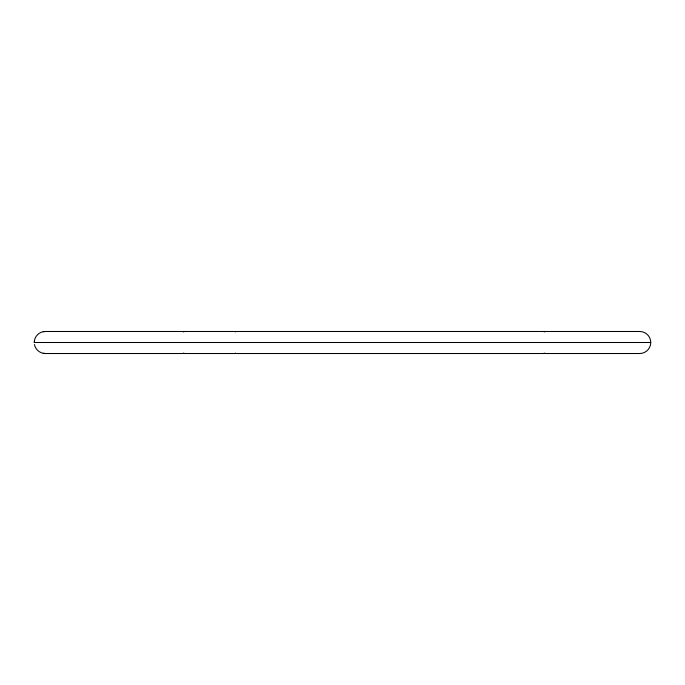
<?xml version="1.0" encoding="UTF-8"?>
<svg xmlns="http://www.w3.org/2000/svg" width="685" height="685" viewBox="0 0 685 685"><rect width="100%" height="100%" fill="white"/><g stroke="black" fill="none" stroke-linecap="round" stroke-linejoin="round"><path stroke-width="1.03" d="M34.43 340.496L34.344 342.5C34.044 336.6 39.439 331.394 45.27 331.489L639.739 331.489A11.011 11.011 0 0 1 650.75 342.5A11.011 11.011 0 0 1 639.739 353.511L45.261 353.511C40.098 353.554 35.337 349.59 34.43 344.504M45.458 331.489L43.249 331.677M34.25 342.5L650.75 342.5M43.249 353.323L45.458 353.511M546.159 353.511A5.506 5.506 0 0 1 544.138 353.126M544.138 331.874A5.506 5.506 0 0 1 546.159 331.489M235.623 353.126A5.506 2.92 -90 0 1 234.544 353.511M184.95 353.511A11.011 5.831 90 0 1 183.349 353.083M183.349 331.917A11.011 5.831 -90 0 1 184.95 331.489M234.544 331.489A5.506 2.92 -90 0 1 235.623 331.874"/></g></svg>
